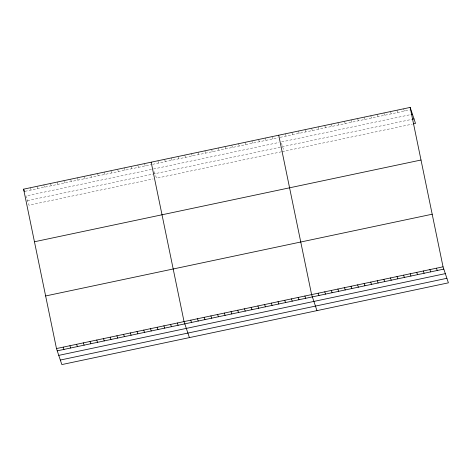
<?xml version="1.0" encoding="UTF-8"?>
<svg xmlns="http://www.w3.org/2000/svg" width="472" height="472" viewBox="0 0 472 472"><rect width="100%" height="100%" fill="white"/><g stroke="black" fill="none" stroke-linecap="round" stroke-linejoin="round"><path stroke-width="0.35" stroke-dasharray="2.36 1.77" d="M25.034 191.307L151.258 164.616M152.598 164.333L278.15 137.783M280.15 137.358L409.607 109.982M151.429 169.436L25.883 195.986L28.957 205.184L153.164 178.917M153.447 169.005L278.993 142.455M281.666 141.895L410.469 114.655M27.441 200.653L411.372 119.463M281.4 151.801L156.521 178.209L153.837 170.174M282.073 151.66L412.233 124.136M403.584 108.814L404.351 111.097M397.017 110.2L397.778 112.483M390.444 111.593L391.205 113.876M383.872 112.979L384.633 115.262M377.299 114.371L378.066 116.655M370.726 115.758L371.493 118.041M364.16 117.15L364.921 119.434M357.587 118.537L358.348 120.826M351.015 119.929L351.776 122.213M344.442 121.322L345.209 123.605M337.869 122.708L338.636 124.991M331.297 124.101L332.064 126.384M324.73 125.487L325.491 127.77M318.157 126.879L318.919 129.163M311.585 128.266L312.352 130.549M305.012 129.658L305.779 131.942M298.44 131.045L299.207 133.328M291.873 132.437L292.634 134.721M285.3 133.824L286.062 136.107M281.4 143.199L284.085 151.235M272.014 136.638L272.781 138.921M265.299 138.054L266.066 140.337M258.585 139.476L259.352 141.759M251.871 140.892L252.638 143.181M245.157 142.314L245.924 144.597M238.443 143.736L239.21 146.019M231.728 145.152L232.495 147.435M225.014 146.574L225.781 148.857M218.3 147.996L219.067 150.279M211.592 149.412L212.353 151.695M204.877 150.833L205.639 153.117M198.163 152.255L198.924 154.539M191.449 153.671L192.21 155.955M184.735 155.093L185.496 157.377M178.021 156.515L178.782 158.798M171.306 157.931L172.068 160.214M164.592 159.353L165.353 161.636M157.878 160.769L158.639 163.058M144.45 163.613L145.217 165.896M137.735 165.029L138.502 167.312M131.021 166.451L131.788 168.734M124.307 167.873L125.074 170.156M117.593 169.289L118.36 171.572M110.879 170.711L111.646 172.994M104.165 172.132L104.931 174.416M97.45 173.548L98.217 175.832M90.736 174.97L91.503 177.254M84.028 176.386L84.789 178.676M77.314 177.808L78.075 180.092M70.599 179.23L71.361 181.513M63.885 180.646L64.646 182.929M57.171 182.068L57.932 184.351M50.457 183.49L51.218 185.773M43.743 184.906L44.504 187.189M37.028 186.328L37.789 188.611M30.314 187.75L31.075 190.033"/><path stroke-width="0.71" d="M410.156 107.421L443.043 266.816L448.4 282.834L61.844 364.579L56.481 348.56L23.6 189.166L410.156 107.421L415.519 123.44L413.543 123.859M411.124 114.519L412.439 114.236M412.026 119.328L414.003 118.909M34.45 241.764L421.006 160.02M45.631 295.962L432.187 214.217M56.481 348.56L443.043 266.816M57.248 350.843L443.804 269.099M58.764 355.375L445.32 273.63M60.327 360.047L446.884 278.303M436.47 268.202L437.231 270.486M429.898 269.595L430.659 271.878M423.325 270.981L424.092 273.27M416.752 272.373L417.519 274.657M410.186 273.76L410.947 276.049M403.613 275.152L404.374 277.436M397.041 276.545L397.802 278.828M390.468 277.931L391.235 280.215M383.895 279.324L384.662 281.607M377.323 280.71L378.09 282.993M370.756 282.103L371.517 284.386M364.183 283.489L364.944 285.772M357.611 284.882L358.378 287.165M351.038 286.268L351.805 288.551M344.466 287.66L345.233 289.944M337.899 289.047L338.66 291.33M331.326 290.439L332.087 292.723M324.754 291.826L325.521 294.115M318.181 293.218L318.948 295.502M316.972 310.623L311.608 294.611L278.728 135.216M304.894 296.027L305.661 298.31M298.186 297.448L298.947 299.732M291.472 298.864L292.233 301.154M284.758 300.286L285.519 302.57M278.043 301.708L278.805 303.992M271.329 303.124L272.09 305.408M264.615 304.546L265.376 306.829M257.901 305.968L258.662 308.251M251.187 307.384L251.948 309.667M244.472 308.806L245.233 311.089M237.758 310.228L238.519 312.511M231.044 311.644L231.811 313.927M224.33 313.066L225.097 315.349M217.616 314.482L218.383 316.771M210.901 315.904L211.668 318.187M204.187 317.326L204.954 319.609M197.473 318.742L198.24 321.025M190.759 320.163L191.526 322.447M189.408 337.604L184.045 321.585L151.164 162.191M177.33 323.001L178.097 325.285M170.616 324.423L171.383 326.707M163.908 325.845L164.669 328.128M157.194 327.261L157.955 329.544M150.48 328.683L151.241 330.966M143.765 330.105L144.526 332.388M137.051 331.521L137.812 333.804M130.337 332.943L131.098 335.226M123.623 334.359L124.384 336.648M116.909 335.781L117.67 338.064M110.194 337.203L110.955 339.486M103.48 338.619L104.247 340.902M96.766 340.041L97.533 342.324M90.052 341.462L90.819 343.746M83.337 342.878L84.105 345.162M76.623 344.3L77.39 346.584M23.6 189.166L24.367 191.449M69.909 345.722L70.676 348.006M63.195 347.138L63.962 349.422"/></g></svg>
